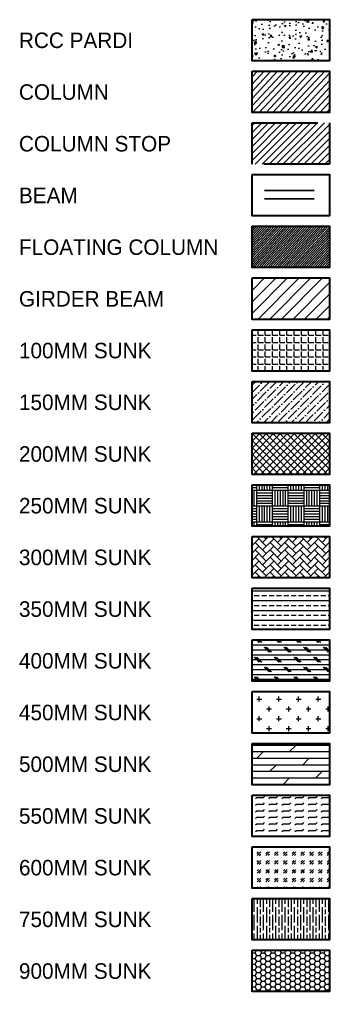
# Model space of a CAD drawing. Header units: millimetres. Extents: x 35733 to 152955, y -166738 to 54280.
# Drawn here: x 35733 to 41733, y 33344 to 52144 of the extents above; entities that cross this region are included whole.
import ezdxf

# ---------------------------------------------------------------- set-up
doc = ezdxf.new("R2010")
doc.units = ezdxf.units.MM
doc.header["$LTSCALE"] = 100
doc.linetypes.add('DASHED', pattern=[19.05, 12.7, -6.35])
for name, color, linetype, lineweight in [('BEAM', 191, 'Continuous', 20), ('GIRDER BEAM', 4, 'Continuous', 30), ('HATCH BOX', 2, 'Continuous', 30), ('HATCH LIGHT_MOFA', 253, 'Continuous', 0), ('HATCH_LIGHT_MOFA', 251, 'Continuous', 0), ('TXT', 7, 'Continuous', 20)]:
    doc.layers.add(name, color=color, linetype=linetype, lineweight=lineweight)

msp = doc.modelspace()

# ---------------------------------------------------------------- hatches: boundary and pattern name
at = {"layer": 'GIRDER BEAM', "lineweight": 20}
h = msp.add_hatch(dxfattribs=at)
h.set_pattern_fill('ANSI31', color=150, scale=50)
h.set_pattern_definition([(45, (-2843001.8, -49083.88), (-112.2532015, 112.2532015), [])])
h.paths.add_polyline_path([(41732.8, 47143.7), (40232.8, 47143.7), (40232.8, 46343.7), (41732.8, 46343.7)])
at = {"layer": 'HATCH LIGHT_MOFA', "true_color": 0x636466, "transparency": 33554687}
h = msp.add_hatch(dxfattribs=at)
h.set_pattern_fill('AR-CONC', color=251, scale=2)
h.set_pattern_definition([(50, (35659.2, 45477.72), (364.369, -31.878), [38.1, -419.1]), (355, (35659.2, 45477.7), (-70.487, 382.114), [30.48, -335.281]), (100.4514, (35689.56, 45475.06), (293.882, 350.236), [32.38, -356.18]), (46.184, (35659.2, 45579.3), (542.158, -84.085), [57.15, -628.65]), (96.6356, (35704.37, 45572.3), (474.808, 494.852), [48.57, -534.27]), (351.184, (35659.2, 45579.3), (474.81, 494.852), [45.72, -502.92]), (21, (35710, 45553.92), (303.229, -204.53), [38.1, -419.1]), (326, (35710, 45553.9), (123.604, 368.376), [30.48, -335.28]), (71.4514, (35735.26, 45536.87), (426.833, 163.846), [32.38, -356.18]), (37.5, (35659.19, 45477.72), (6.1772, 169.11), [0, -331.216, 0, -340.36, 0, -336.55]), (7.5, (35659.2, 45477.72), (133.6393, 200.361), [0, -194.056, 0, -323.596, 0, -128.27]), (327.5, (35545.91, 45477.72), (271.1812, -11.4575), [0, -127, 0, -396.24, 0, -525.78]), (317.5, (35495.1, 45477.72), (296.2584, 50.853), [0, -165.1, 0, -263.144, 0, -373.38])])
h.paths.add_polyline_path([(41732.8, 52143.7), (40232.8, 52143.7), (40232.8, 51343.7), (41732.8, 51343.7)])
at = {"layer": 'HATCH LIGHT_MOFA'}
h = msp.add_hatch(dxfattribs=at)
h.set_pattern_fill('ANSI31', color=256, scale=30, angle=2.03111)
h.set_pattern_definition([(47.0311127, (-2843001.79, -49083.88), (-69.6967045, 64.9225068), [])])
h.paths.add_polyline_path([(41732.8, 51143.7), (40232.8, 51143.7), (40232.8, 50343.7), (41732.8, 50343.7)])
at = {"layer": 'HATCH LIGHT_MOFA', "ltscale": 0.001}
h = msp.add_hatch(dxfattribs=at)
h.set_pattern_fill('ANSI31', color=99, scale=30, style=0)
h.set_pattern_definition([(45, (-2843001.79, -49083.88), (-67.351921, 67.351921), [])])
h.paths.add_polyline_path([(41732.8, 50143.7), (40232.8, 50143.7), (40232.8, 49343.7), (41732.8, 49343.7)])
at = {"layer": 'HATCH LIGHT_MOFA'}
h = msp.add_hatch(dxfattribs=at)
h.set_pattern_fill('ANSI31', color=256, scale=10, angle=2.03111)
h.set_pattern_definition([(47.0311127, (-2843001.793, -49083.88), (-23.23223483, 21.6408356), [])])
h.paths.add_polyline_path([(41732.8, 48143.7), (40232.8, 48143.7), (40232.8, 47343.7), (41732.8, 47343.7)])
h = msp.add_hatch(dxfattribs=at)
h.set_pattern_fill('ANGLE', color=256, scale=20)
h.set_pattern_definition([(0, (37276.45, 45477.72), (0, 139.7), [101.6, -38.1]), (90, (37276.45, 45477.72), (-139.7, 9e-15), [101.6, -38.1])])
h.paths.add_polyline_path([(41732.8, 45343.7), (41732.8, 46143.7), (40232.8, 46143.7), (40232.8, 45343.7)])
h = msp.add_hatch(dxfattribs=at)
h.set_pattern_fill('ANSI36', color=256, scale=30)
h.set_pattern_definition([(45, (37276.45, 45477.72), (50.514, 185.2178), [238.125, -47.625, 0, -47.625])])
h.paths.add_polyline_path([(41732.8, 44343.7), (41732.8, 45143.7), (40232.8, 45143.7), (40232.8, 44343.7)])
h = msp.add_hatch(dxfattribs=at)
h.set_pattern_fill('ANSI37', color=256, scale=30)
h.set_pattern_definition([(45, (37276.45, 45477.72), (-67.352, 67.352), []), (135, (37276.45, 45477.72), (-67.352, -67.352), [])])
h.paths.add_polyline_path([(41732.8, 43343.7), (41732.8, 44143.7), (40232.8, 44143.7), (40232.8, 43343.7)])
at = {"layer": 'HATCH LIGHT_MOFA', "true_color": 0x636466, "transparency": 33554687}
h = msp.add_hatch(dxfattribs=at)
h.set_pattern_fill('AR-HBONE', color=251)
h.set_pattern_definition([(45, (37276.45, 45477.72), (0, 143.6841), [304.8, -101.6]), (135, (37348.29, 45549.56), (1e-14, 143.6841), [304.8, -101.6])])
h.paths.add_polyline_path([(41732.8, 41343.7), (41732.8, 42143.7), (40232.8, 42143.7), (40232.8, 41343.7)])
h = msp.add_hatch(dxfattribs=at)
h.set_pattern_fill('BRASS', color=251, scale=30)
h.set_pattern_definition([(0, (37276.45, 45477.72), (0, 190.5), []), (0, (37276.45, 45572.97), (0, 190.5), [95.25, -47.625])])
h.paths.add_polyline_path([(41732.8, 40343.7), (41732.8, 41143.7), (40232.8, 41143.7), (40232.8, 40343.7)])
h = msp.add_hatch(dxfattribs=at)
h.set_pattern_fill('CORK', color=251, scale=30)
h.set_pattern_definition([(0, (37276.45, 45477.72), (0, 95.25), []), (135, (37324.08, 45430.1), (-190.5, -190.5), [134.704, -134.704]), (135, (37347.9, 45430.1), (-190.5, -190.5), [134.704, -134.704]), (135, (37371.7, 45430.1), (-190.5, -190.5), [134.704, -134.704])])
h.paths.add_polyline_path([(40232.8, 40143.7), (40232.8, 39343.7), (41732.8, 39343.7), (41732.8, 40143.7)])
h = msp.add_hatch(dxfattribs=at)
h.set_pattern_fill('CROSS', color=251, scale=30)
h.set_pattern_definition([(0, (37276.45, 45477.72), (190.5, 190.5), [95.25, -285.75]), (90, (37324.08, 45430.1), (-190.5, 190.5), [95.25, -285.75])])
h.paths.add_polyline_path([(40232.8, 39143.7), (40232.8, 38343.7), (41732.8, 38343.7), (41732.8, 39143.7)])
h = msp.add_hatch(dxfattribs=at)
h.set_pattern_fill('DOLMIT', color=251, scale=20)
h.set_pattern_definition([(0, (37276.45, 45477.72), (0, 127), []), (45, (37276.45, 45477.72), (-254, 254), [179.605, -359.21])])
h.paths.add_polyline_path([(41732.8, 37343.7), (41732.8, 38143.7), (40232.8, 38143.7), (40232.8, 37343.7)])
h = msp.add_hatch(dxfattribs=at)
h.set_pattern_fill('FLEX', color=251, scale=20)
h.set_pattern_definition([(0, (37276.45, 45477.72), (0, 127), [127, -127]), (45, (37403.45, 45477.72), (0, 127), [31.75, -116.1051, 31.75, -179.6051])])
h.paths.add_polyline_path([(40232.8, 36343.7), (41732.8, 36343.7), (41732.8, 37143.7), (40232.8, 37143.7)])
h = msp.add_hatch(dxfattribs=at)
h.set_pattern_fill('GOST_GLASS', color=251, scale=20)
h.set_pattern_definition([(45, (37276.45, 45477.72), (169.7056, 0), [100, -140]), (45, (37318.88, 45477.72), (169.7056, 0), [40, -200]), (45, (37276.45, 45520.14), (169.7056, 0), [40, -200])])
h.paths.add_polyline_path([(41732.8, 35343.7), (41732.8, 36143.7), (40232.8, 36143.7), (40232.8, 35343.7)])
h = msp.add_hatch(dxfattribs=at)
h.set_pattern_fill('GOST_WOOD', color=251, scale=30)
h.set_pattern_definition([(90, (37276.45, 45477.72), (180, -1e-14), [300, -60]), (90, (37336.45, 45417.72), (180, -1e-14), [180, -45, 90, -45]), (90, (37396.45, 45327.72), (180, -1e-14), [300, -60])])
h.paths.add_polyline_path([(41732.8, 34343.7), (41732.8, 35143.7), (40232.8, 35143.7), (40232.8, 34343.7)])
h = msp.add_hatch(dxfattribs=at)
h.set_pattern_fill('HONEY', color=251, scale=20)
h.set_pattern_definition([(0, (37276.45, 45477.72), (95.25, 54.99261), [63.5, -127]), (120, (37276.45, 45477.72), (-95.25, 54.99261), [63.5, -127]), (60, (37276.45, 45477.72), (2e-07, 109.98523), [-127, 63.5])])
h.paths.add_polyline_path([(40232.8, 34143.7), (40232.8, 33343.7), (41732.8, 33343.7), (41732.8, 34143.7)])
at = {"layer": 'HATCH_LIGHT_MOFA'}
h = msp.add_hatch(dxfattribs=at)
h.set_pattern_fill('AR-PARQ1', color=256)
h.set_pattern_definition([(90, (37276.45, 45477.72), (-304.8, 304.8), [304.8, -304.8]), (90, (37327.25, 45477.72), (-304.8, 304.8), [304.8, -304.8]), (90, (37378.05, 45477.72), (-304.8, 304.8), [304.8, -304.8]), (90, (37428.85, 45477.72), (-304.8, 304.8), [304.8, -304.8]), (90, (37479.65, 45477.72), (-304.8, 304.8), [304.8, -304.8]), (90, (37530.45, 45477.72), (-304.8, 304.8), [304.8, -304.8]), (90, (37581.25, 45477.72), (-304.8, 304.8), [304.8, -304.8]), (0, (37276.45, 45782.52), (304.8, -304.8), [304.8, -304.8]), (0, (37276.45, 45833.32), (304.8, -304.8), [304.8, -304.8]), (0, (37276.45, 45884.12), (304.8, -304.8), [304.8, -304.8]), (0, (37276.45, 45934.92), (304.8, -304.8), [304.8, -304.8]), (0, (37276.45, 45985.72), (304.8, -304.8), [304.8, -304.8]), (0, (37276.45, 46036.52), (304.8, -304.8), [304.8, -304.8]), (0, (37276.45, 46087.32), (304.8, -304.8), [304.8, -304.8])])
h.paths.add_polyline_path([(40232.8, 43143.7), (40232.8, 42343.7), (41732.8, 42343.7), (41732.8, 43143.7)])

# ---------------------------------------------------------------- linework, layer by layer
at = {"layer": 'BEAM', "lineweight": -2}
for p, q in [((40470.9, 48836.1, 0), (41436, 48836.1, 0)), ((40470.9, 48674.5, 0), (41436, 48674.5, 0))]:
    msp.add_line(p, q, dxfattribs=at)
at = {"layer": 'HATCH BOX'}
for points in [[(40232.8, 52143.7), (41732.8, 52143.7), (41732.8, 51343.7), (40232.8, 51343.7)], [(40232.8, 49143.7), (41732.8, 49143.7), (41732.8, 48343.7), (40232.8, 48343.7)], [(40232.8, 48143.7), (41732.8, 48143.7), (41732.8, 47343.7), (40232.8, 47343.7)], [(40232.8, 46143.7), (41732.8, 46143.7), (41732.8, 45343.7), (40232.8, 45343.7)], [(40232.8, 45143.7), (41732.8, 45143.7), (41732.8, 44343.7), (40232.8, 44343.7)], [(40232.8, 44143.7), (41732.8, 44143.7), (41732.8, 43343.7), (40232.8, 43343.7)], [(40232.8, 43143.7), (41732.8, 43143.7), (41732.8, 42343.7), (40232.8, 42343.7)], [(40232.8, 42143.7), (41732.8, 42143.7), (41732.8, 41343.7), (40232.8, 41343.7)], [(40232.8, 41143.7), (41732.8, 41143.7), (41732.8, 40343.7), (40232.8, 40343.7)], [(40232.8, 40143.7), (41732.8, 40143.7), (41732.8, 39343.7), (40232.8, 39343.7)], [(40232.8, 39143.7), (41732.8, 39143.7), (41732.8, 38343.7), (40232.8, 38343.7)], [(40232.8, 38143.7), (41732.8, 38143.7), (41732.8, 37343.7), (40232.8, 37343.7)], [(40232.8, 37143.7), (41732.8, 37143.7), (41732.8, 36343.7), (40232.8, 36343.7)], [(40232.8, 36143.7), (41732.8, 36143.7), (41732.8, 35343.7), (40232.8, 35343.7)], [(40232.8, 35143.7), (41732.8, 35143.7), (41732.8, 34343.7), (40232.8, 34343.7)], [(40232.8, 34143.7), (41732.8, 34143.7), (41732.8, 33343.7), (40232.8, 33343.7)]]:
    msp.add_lwpolyline(points, close=True, dxfattribs=at)
at = {"layer": 'HATCH BOX', "color": 3}
msp.add_lwpolyline([(40232.8, 51143.7), (41732.8, 51143.7), (41732.8, 50343.7), (40232.8, 50343.7)], close=True, dxfattribs=at)
at = {"layer": 'HATCH BOX', "color": 3, "linetype": 'DASHED'}
msp.add_lwpolyline([(40232.8, 50143.7), (41732.8, 50143.7), (41732.8, 49343.7), (40232.8, 49343.7)], close=True, dxfattribs=at)
at = {"layer": 'HATCH BOX', "color": 4}
msp.add_lwpolyline([(40232.8, 47143.7), (41732.8, 47143.7), (41732.8, 46343.7), (40232.8, 46343.7)], close=True, dxfattribs=at)

# ---------------------------------------------------------------- texts
at = {"layer": 'TXT', "char_height": 300, "attachment_point": 1}
for s, width, insert in [('RCC PARDI', 3821.449, (35723.9, 51890.2)), ('COLUMN', 3821.449, (35723.9, 50890.2)), ('COLUMN STOP', 3821.449, (35723.9, 49890.2)), ('BEAM', 3821.449, (35723.9, 48890.2)), ('FLOATING COLUMN', 5678.483, (35723.9, 47890.2)), ('GIRDER BEAM', 3821.449, (35723.9, 46890.2)), ('100MM SUNK', 3821.449, (35723.9, 45890.2)), ('150MM SUNK', 3821.449, (35723.9, 44890.2)), ('200MM SUNK', 3821.449, (35723.9, 43890.2)), ('250MM SUNK', 3821.449, (35723.9, 42890.2)), ('300MM SUNK', 3821.449, (35723.9, 41890.2)), ('350MM SUNK', 3821.449, (35723.9, 40890.2)), ('400MM SUNK', 3821.449, (35723.9, 39890.2)), ('450MM SUNK', 3821.449, (35723.9, 38890.2)), ('500MM SUNK', 3821.449, (35723.9, 37890.2)), ('550MM SUNK', 3821.449, (35723.9, 36890.2)), ('600MM SUNK', 3821.449, (35723.9, 35890.2)), ('750MM SUNK', 3821.449, (35723.9, 34890.2)), ('900MM SUNK', 3821.449, (35723.9, 33890.2))]:
    msp.add_mtext_dynamic_manual_height_columns(s, width=width, gutter_width=12.5, heights=[-300], dxfattribs=dict(at, insert=insert))

doc.saveas('drawing.dxf')
